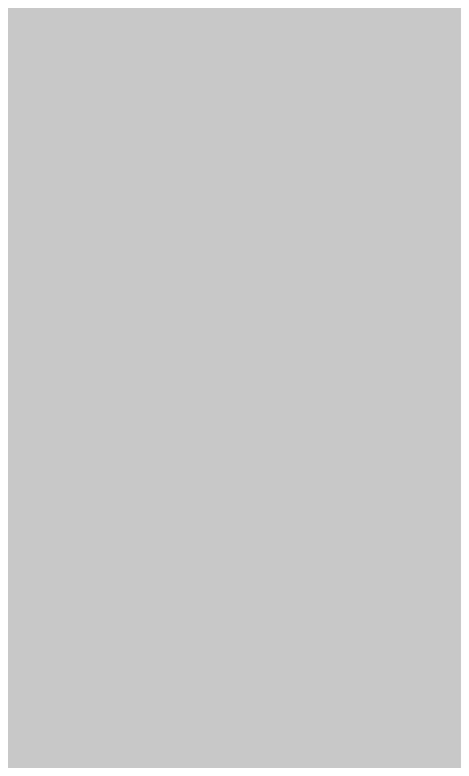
# Model space of a CAD drawing. Header units: millimetres. Extents: x -46169 to 174149, y -86316 to 18123.
# Drawn here: x 120298.15 to 120312.37, y -84266.83 to -84242.64 of the extents above; entities that cross this region are included whole.
import ezdxf

# ---------------------------------------------------------------- set-up
doc = ezdxf.new("R2010")
doc.units = ezdxf.units.MM
doc.header["$MEASUREMENT"] = 0
doc.linetypes.add('Wipeout_Contour', pattern=[1000, 0, -1000])
doc.layers.add('A04_A04_1_A-35-M_FFE_Sanitary_Pen_No__210', color=7, linetype='Continuous', lineweight=13, true_color=0xbae3f7)
doc.layers.add('A04_A04_1_New_A-25-M_Wall_Int', color=7, linetype='Continuous')

msp = doc.modelspace()

# ---------------------------------------------------------------- wipeouts: each hides what was drawn before it
at = {"color": 254, "linetype": 'Wipeout_Contour', "lineweight": 0, "ltscale": 4403046.294925408}
msp.add_wipeout([(120227.068, -84266.917), (119755.006, -84266.917), (119755.006, -84457.917), (123475.253, -84457.917), (123475.253, -81407.917), (119755.007, -81407.917), (119755.007, -83688.641), (120283.734, -83688.641), (120285.301, -83688.73), (120288.358, -83689.428), (120291.182, -83690.791), (120293.634, -83692.749), (120295.589, -83695.204), (120296.95, -83698.034), (120297.648, -83701.095), (120297.736, -83702.665), (120297.73, -83703.985), (120297.746, -84251.131), (120297.741, -84252.917), (120297.654, -84254.484), (120296.956, -84257.541), (120295.597, -84260.365), (120293.642, -84262.817), (120291.192, -84264.771), (120288.367, -84266.131), (120285.311, -84266.829), (120283.649, -84266.917), (120259.662, -84266.917), (120259.662, -84454.917), (120227.068, -84454.917)], dxfattribs=at).dxf.layer = 'A04_A04_1_New_A-25-M_Wall_Int'

# ---------------------------------------------------------------- next in the draw order: hatches: boundary and pattern name
at = {"layer": 'A04_A04_1_A-35-M_FFE_Sanitary_Pen_No__210', "linetype": 'Continuous', "lineweight": 0, "true_color": 0x2e383d}
msp.add_hatch(color=250, dxfattribs=at).paths.add_polyline_path([(119762.031, -81412.917), (119762.031, -84457.917), (124593.47, -84457.917), (124593.47, -81412.917)])

doc.saveas('drawing.dxf')
